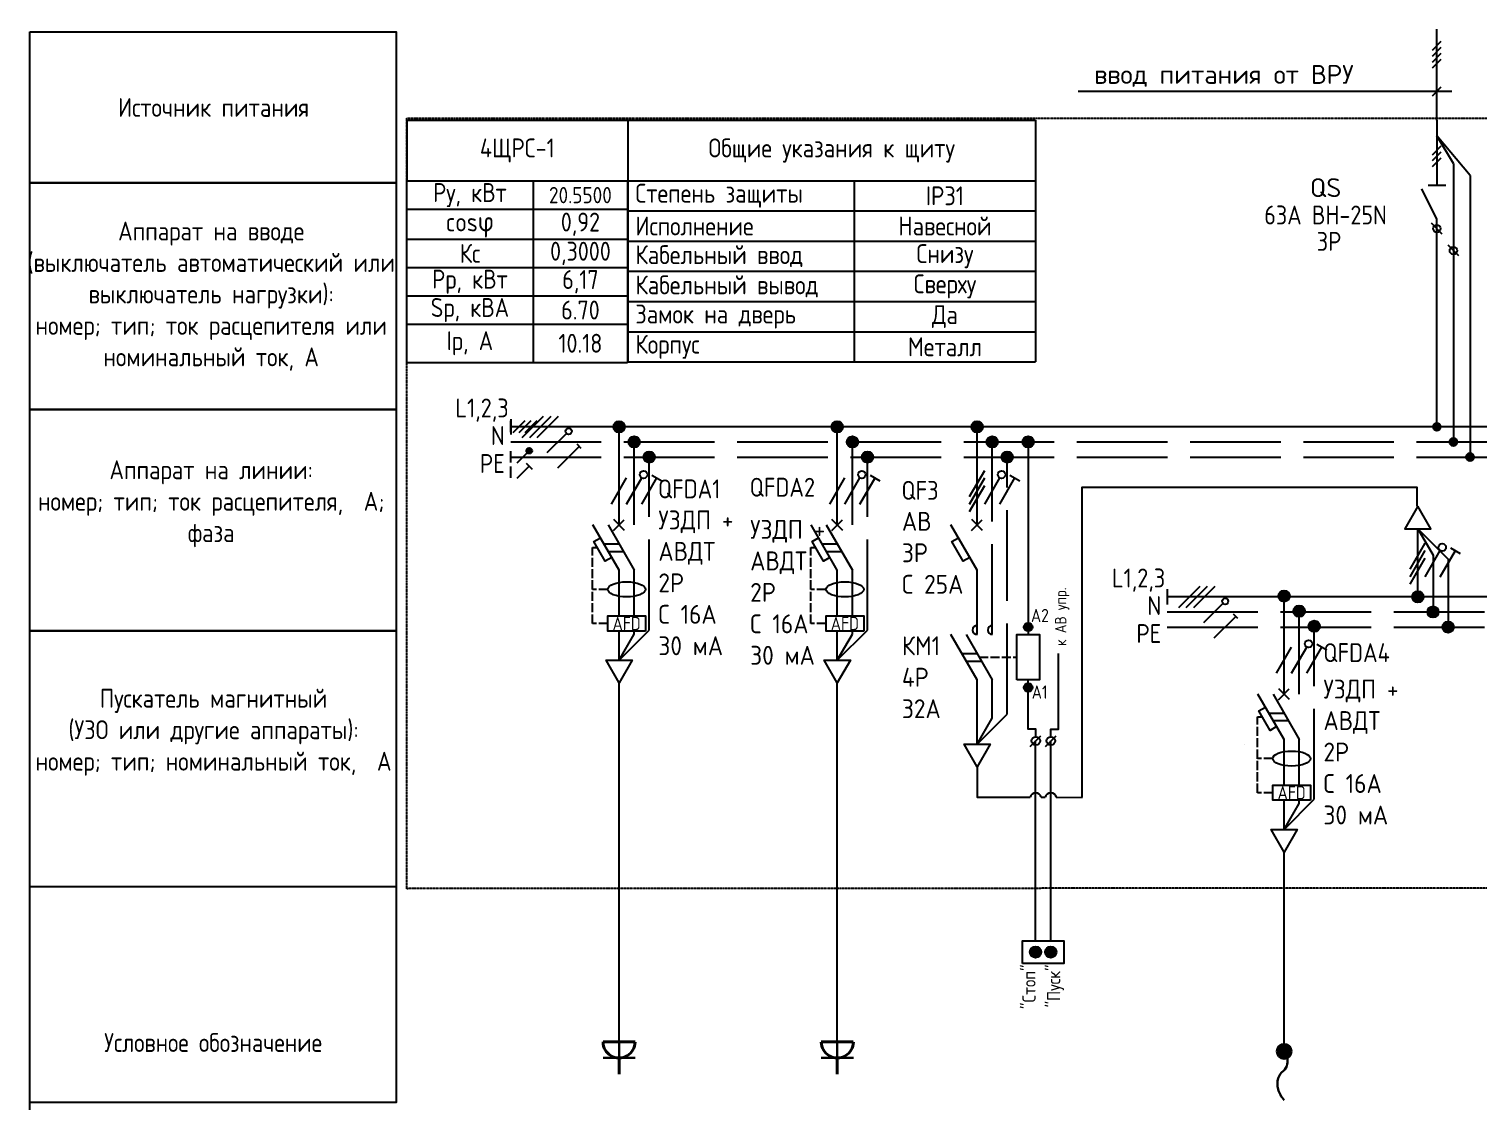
# Model space of a CAD drawing. Header units: millimetres. Extents: x -32 to 417638015, y -35 to 175284279.
# Drawn here: x 417492661 to 417511869, y 175224256 to 175238468 of the extents above; entities that cross this region are included whole.
import ezdxf
from ezdxf.enums import TextEntityAlignment as Align

# ---------------------------------------------------------------- set-up
doc = ezdxf.new("R2010")
doc.units = ezdxf.units.MM
doc.linetypes.add('ACAD_ISO02W100', pattern=[15, 12, -3])
doc.linetypes.add('DASHED2', pattern=[0.375, 0.25, -0.125])
for name, color, linetype in [('4_Однолинейная схема', 7, 'Continuous'), ('A-HATCH-WALL', 7, 'Continuous'), ('пояснения', 7, 'Continuous')]:
    doc.layers.add(name, color=color, linetype=linetype)
for name, color, linetype, lineweight in [('A-ANNO-NOTE', 7, 'Continuous', 5), ('ЭОМ_Кабельный вывод', 1, 'Continuous', 35), ('ЭОМ_Розетки быт', 5, 'Continuous', 30)]:
    doc.layers.add(name, color=color, linetype=linetype, lineweight=lineweight)
doc.styles.add('Arial Narrow', font='GOST_Common.ttf', dxfattribs={"width": 0.9, "height": 2.5})
doc.styles.add('DS23_Isopeur', font='isocpeur.ttf')
doc.styles.add('GOST Common', font='GOST_Common.ttf', dxfattribs={"width": 0.9, "height": 350})
doc.styles.add('GOST Common ISO', font='GOST_Common.ttf', dxfattribs={"width": 0.9, "height": 2.5})
doc.styles.add('ISOCPEUR', font='isocpeur.ttf', dxfattribs={"width": 0.85, "height": 275})

# ---------------------------------------------------------------- blocks, each defined once
blk = doc.blocks.new('TSL_Пояснение для щита - TSL_Пояснение для щита-779833-ЩТ-1_1 _Р_ _')
blk.add_line((-75.05, 36.82), (-26.45, 36.82))
blk.add_line((-75.05, 36.82), (-26.45, 36.82))
blk.add_lwpolyline([(-75.05, 150), (-26.5, 150), (-26.5, 8.18), (-75.05, 8.18)], close=True)
at = {"layer": 'A-ANNO-NOTE', "lineweight": 30}
for p, q in [((-75, 130), (-26.41, 130)), ((-75, 100), (-26.41, 100)), ((-75, 70.67), (-26.41, 70.67))]:
    blk.add_line(p, q, dxfattribs=at)
at = {"insert": (-50.75, 16.14), "char_height": 2.5, "width": 48.595, "attachment_point": 5, "style": 'ISOCPEUR'}
blk.add_mtext('Условное обозначение', dxfattribs=at)
at = {"layer": 'A-ANNO-NOTE', "char_height": 2.5, "style": 'Arial Narrow'}
for s, insert, width, attachment_point in [('\\pxqc;Источник питания', (-50.7, 140), 48.5948, 5), ('\\fArial Narrow|b0|i0|c204|p34|; ', (-42.14, 141.21), 0.962, 1), ('\\pxqc;Аппарат на вводе \\P(выключатель автоматический или выключатель нагрузки): \\Pномер; тип; ток расцепителя или номинальный ток, А', (-51.01, 115), 49.2171, 5), ('\\fArial Narrow|b0|i0|c204|p34|; ', (-43.26, 124.54), 0.962, 1), ('\\fArial Narrow|b0|i0|c204|p34|; ', (-39.29, 124.54), 0.962, 1), ('\\fArial Narrow|b0|i0|c204|p34|; ', (-47.03, 120.38), 0.962, 1), ('\\fArial Narrow|b0|i0|c204|p34|; ', (-24.74, 120.38), 0.962, 1), ('\\fArial Narrow|b0|i0|c204|p34|; ', (-19.11, 120.38), 0.962, 1), ('\\fArial Narrow|b0|i0|c204|p34|; ', (-40.55, 116.21), 0.962, 1), ('\\fArial Narrow|b0|i0|c204|p34|; ', (-53.84, 112.04), 0.962, 1), ('\\fArial Narrow|b0|i0|c204|p34|; ', (-35.85, 112.04), 0.962, 1), ('\\fArial Narrow|b0|i0|c204|p34|; ', (-30.23, 112.04), 0.962, 1), ('\\fArial Narrow|b0|i0|c204|p34|; ', (-11.04, 112.04), 0.962, 1), ('\\pxqc;Аппарат на линии: \\P\\pq*;номер; тип; ток расцепителя,  А; фаза', (-51.01, 87.5), 49.2171, 5), ('\\fArial Narrow|b0|i0|c204|p34|; ', (-43.7, 92.88), 0.962, 1), ('\\fArial Narrow|b0|i0|c204|p34|; ', (-39.73, 92.88), 0.962, 1), ('\\fArial Narrow|b0|i0|c204|p34|; ', (-58.58, 88.71), 0.962, 1), ('\\fArial Narrow|b0|i0|c204|p34|; ', (-37.62, 88.71), 0.962, 1), ('\\fArial Narrow|b0|i0|c204|p34|; ', (-10.36, 88.71), 0.481, 1), ('\\fArial Narrow|b0|i0|c204|p34|; ', (-43.17, 72.88), 0.962, 1), ('\\fArial Narrow|b0|i0|c204|p34|; ', (-54.55, 68.71), 0.962, 1), ('\\fArial Narrow|b0|i0|c204|p34|; ', (-48.93, 68.71), 0.962, 1), ('\\fArial Narrow|b0|i0|c204|p34|; ', (-39.2, 68.71), 0.962, 1), ('\\fArial Narrow|b0|i0|c204|p34|; ', (-29.55, 64.54), 0.962, 1), ('Пускатель магнитный\\P(УЗО или другие аппараты):\\Pномер; тип; номинальный ток,  А', (-50.7, 57.23), 48.5948, 5), ('\\fArial Narrow|b0|i0|c204|p34|; ', (-40.12, 10.8), 0.962, 1)]:
    blk.add_mtext(s, dxfattribs=dict(at, insert=insert, width=width, attachment_point=attachment_point))
at = {"layer": 'A-ANNO-NOTE', "char_height": 2.5, "width": 0.962, "attachment_point": 1, "rotation": 90, "style": 'Arial Narrow'}
for insert in [(-31.63, 55.01), (-27.46, 42.11), (-59.96, 39.75), (-31.63, 29.87)]:
    blk.add_mtext('\\fArial Narrow|b0|i0|c204|p34|; ', dxfattribs=dict(at, insert=insert))
blk = doc.blocks.new('TSL_SHM_УГО_Точка - TSL_SHM_УГО_Точка-779818-ЩТ-1_1 _Р_ _')
at = {"layer": 'A-ANNO-NOTE', "lineweight": 30}
h = blk.add_hatch(color=256, dxfattribs=at)
edge = h.paths.add_edge_path()
edge.add_arc((0, 0), 0.5, 0, 360)
blk.add_circle((0, 0), 0.5, dxfattribs=at)
blk = doc.blocks.new('Конт разъемн')
at = {"color": 0}
blk.add_line((71, 71), (-71, -71), dxfattribs=at)
blk.add_circle((0, 0), 50, dxfattribs=at)
blk = doc.blocks.new('*U847')
at = {"layer": '4_Однолинейная схема'}
for p, q in [((0, 1), (0, -1)), ((454.92, 0), (0, 0))]:
    blk.add_line(p, q, dxfattribs=at)
at = {"layer": '4_Однолинейная схема', "color": 1}
for p, q in [((1.51, -1.41), (4.34, 1.41)), ((2.51, -1.41), (5.34, 1.41)), ((3.51, -1.41), (6.34, 1.41)), ((4.84, -3.41), (7.38, -0.87)), ((6.23, -5.41), (9.06, -2.59))]:
    blk.add_line(p, q, dxfattribs=at)
at = {"layer": '4_Однолинейная схема', "linetype": 'ACAD_ISO02W100'}
for p, q in [((0, -2), (454.92, -2)), ((0, -4), (454.92, -4))]:
    blk.add_line(p, q, dxfattribs=at)
at = {"layer": '4_Однолинейная схема', "color": 1}
blk.add_lwpolyline([(9.34, -2.86), (8.78, -2.31)], dxfattribs=at)
blk.add_circle((7.67, -0.59), 0.404, dxfattribs=at)
at = {"layer": '4_Однолинейная схема', "style": 'GOST Common ISO', "width": 0.9}
for s, p in [('L1,2,3', (-7.33, 1.25)), ('N', (-2.64, -2.41)), ('PE', (-4.09, -6.11))]:
    blk.add_text(s, height=2.5, dxfattribs=at).set_placement(p)
blk = doc.blocks.new('*T1180')
at = {"layer": 'пояснения', "color": 0, "linetype": 'ByBlock', "lineweight": -2, "transparency": 16777216}
for p, q in [((0, 0), (2928, 0)), ((0, 0), (0, -800)), ((2928, 0), (2928, -800)), ((0, -800), (2928, -800))]:
    blk.add_line(p, q, dxfattribs=at)
at = {"layer": 'пояснения', "color": 0, "transparency": 16777216, "insert": (1464, -400), "char_height": 250, "width": 2906.04, "attachment_point": 5, "style": 'GOST Common ISO'}
blk.add_mtext('{\\C256;4ЩРС-1}', dxfattribs=at)
blk = doc.blocks.new('*T1181')
at = {"layer": 'пояснения', "color": 0, "linetype": 'ByBlock', "lineweight": -2, "transparency": 16777216}
for p, q in [((0, 0), (5400, 0)), ((0, 0), (0, -3200)), ((5400, 0), (5400, -3200)), ((0, -800), (5400, -800)), ((3000, -800), (3000, -3200)), ((0, -1200), (5400, -1200)), ((0, -1600), (5400, -1600)), ((0, -2000), (5400, -2000)), ((0, -2400), (5400, -2400)), ((0, -2800), (5400, -2800)), ((0, -3200), (5400, -3200))]:
    blk.add_line(p, q, dxfattribs=at)
at = {"layer": 'пояснения', "color": 0, "transparency": 16777216, "char_height": 250, "style": 'GOST Common ISO'}
for s, insert, width, attachment_point in [('Общие указания к щиту', (2700, -400), 5327.35, 5), ('Степень защиты', (100, -1000), 2800, 4), ('IP31', (4200, -1000), 2327.35, 5), ('Исполнение', (100, -1400), 2800, 4), ('Навесной', (4200, -1400), 2327.35, 5), ('Кабельный ввод', (100, -1800), 2800, 4), ('Снизу', (4200, -1800), 2327.35, 5), ('Кабельный вывод', (100, -2200), 2800, 4), ('Сверху', (4200, -2200), 2327.35, 5), ('Замок на дверь', (100, -2600), 2800, 4), ('Да', (4200, -2600), 2327.35, 5), ('Корпус', (100, -3000), 2800, 4), ('Металл', (4200, -3000), 2327.35, 5)]:
    blk.add_mtext(s, dxfattribs=dict(at, insert=insert, width=width, attachment_point=attachment_point))
blk = doc.blocks.new('*U848')
at = {"lineweight": -2}
h = blk.add_hatch(color=256, dxfattribs=at)
h.dxf.hatch_style = 1
edge = h.paths.add_edge_path()
edge.add_arc((0, 0), 0.75, 0, 360)
at = {"layer": 'A-HATCH-WALL', "lineweight": -2}
h = blk.add_hatch(color=256, dxfattribs=at)
h.dxf.hatch_style = 1
edge = h.paths.add_edge_path()
edge.add_arc((2, -2), 0.75, 0, 360)
h = blk.add_hatch(color=256, dxfattribs=at)
h.dxf.hatch_style = 1
edge = h.paths.add_edge_path()
edge.add_arc((4, -4), 0.75, 0, 360)
at = {"lineweight": -2}
for points in [[(0, -13), (0, 0)], [(0, -25.05), (0, -19), (-3.46, -13)], [(-1.46, -13), (2, -19)], [(-0.73, -13.73), (0.69, -12.31)], [(0.71, -13.71), (-0.71, -12.29)], [(-0.98, -17.3), (-1.85, -17.8), (-3.35, -15.2), (-2.48, -14.7)], [(-2.02, -15.5), (-0.02, -15.5)], [(-1.44, -16.5), (0.56, -16.5)], [(0, -30.92), (0, -27.05)]]:
    blk.add_lwpolyline(points, dxfattribs=at)
at = {"linetype": 'ACAD_ISO02W100', "lineweight": -2}
for points in [[(2, -13), (2, -2)], [(4, -26.92), (4, -4)], [(2, -25.05), (2, -19)], [(0, -30.92), (4, -26.92)], [(0, -30.92), (2, -27.46), (2, -26.97)]]:
    blk.add_lwpolyline(points, dxfattribs=at)
at = {"color": 1, "lineweight": -2}
for points in [[(-1, -10.23), (1, -6.77)], [(1, -10.23), (3, -6.77)], [(3, -10.23), (5, -6.77)], [(4.35, -6.39), (5.65, -7.14)]]:
    blk.add_lwpolyline(points, dxfattribs=at)
at = {"color": 1, "linetype": 'ACAD_ISO02W100', "lineweight": -2, "ltscale": 0.1}
for points in [[(-3.5, -21.53), (-3.5, -21.53), (-3.5, -16), (-2.89, -16)], [(-1.5, -21.53), (-3.5, -21.53)], [(-1.5, -26.05), (-3.5, -26.05), (-3.5, -21.53)]]:
    blk.add_lwpolyline(points, dxfattribs=at)
at = {"lineweight": -2}
blk.add_lwpolyline([(0, -33.92), (-1.73, -30.92), (1.73, -30.92)], close=True, dxfattribs=at)
for centre in [(0, 0), (2, -2), (4, -4)]:
    blk.add_circle(centre, 0.75, dxfattribs=at)
at = {"color": 1, "lineweight": -2}
blk.add_circle((3.25, -6.33), 0.5, dxfattribs=at)
at = {"lineweight": -2}
blk.add_ellipse((1, -21.53), major_axis=(2.5, 0), ratio=0.4, dxfattribs=at)
at = {"style": 'GOST Common ISO', "width": 0.9}
blk.add_attdef('ФАЗА', text='', height=2.5, dxfattribs=at).set_placement((0, 2), align=Align.CENTER)
at = {"lineweight": -2}
blk.add_wipeout([(-1.49, -25.05), (3.5, -25.05), (3.5, -27.05), (-1.49, -27.05)], dxfattribs=at)
blk.add_lwpolyline([(3.5, -27.05), (-1.49, -27.05), (-1.49, -25.05), (3.5, -25.05)], close=True, dxfattribs=at)
at = {"lineweight": -2, "insert": (1, -26.05), "char_height": 1.75, "attachment_point": 5, "style": 'GOST Common ISO'}
blk.add_mtext_dynamic_manual_height_columns('AFD', width=4.9912, gutter_width=12.5, heights=[0], dxfattribs=at)
blk = doc.blocks.new('*U837')
at = {"lineweight": -2}
h = blk.add_hatch(color=256, dxfattribs=at)
h.dxf.hatch_style = 1
edge = h.paths.add_edge_path()
edge.add_arc((0, 0), 0.75, 0, 360)
at = {"layer": 'A-HATCH-WALL', "lineweight": -2}
h = blk.add_hatch(color=256, dxfattribs=at)
h.dxf.hatch_style = 1
edge = h.paths.add_edge_path()
edge.add_arc((2, -2), 0.75, 0, 360)
h = blk.add_hatch(color=256, dxfattribs=at)
h.dxf.hatch_style = 1
edge = h.paths.add_edge_path()
edge.add_arc((4, -4), 0.75, 0, 360)
at = {"lineweight": -2}
for points in [[(0, -13), (0, 0)], [(0, -25.05), (0, -19), (-3.46, -13)], [(-1.46, -13), (2, -19)], [(-0.73, -13.73), (0.69, -12.31)], [(0.71, -13.71), (-0.71, -12.29)], [(-0.98, -17.3), (-1.85, -17.8), (-3.35, -15.2), (-2.48, -14.7)], [(-2.02, -15.5), (-0.02, -15.5)], [(-1.44, -16.5), (0.56, -16.5)], [(0, -30.92), (0, -27.05)]]:
    blk.add_lwpolyline(points, dxfattribs=at)
at = {"linetype": 'ACAD_ISO02W100', "lineweight": -2}
for points in [[(2, -13), (2, -2)], [(4, -26.92), (4, -4)], [(2, -25.05), (2, -19)], [(0, -30.92), (4, -26.92)], [(0, -30.92), (2, -27.46), (2, -26.97)]]:
    blk.add_lwpolyline(points, dxfattribs=at)
at = {"color": 1, "lineweight": -2}
for points in [[(-1, -10.23), (1, -6.77)], [(1, -10.23), (3, -6.77)], [(3, -10.23), (5, -6.77)], [(4.35, -6.39), (5.65, -7.14)]]:
    blk.add_lwpolyline(points, dxfattribs=at)
at = {"color": 1, "linetype": 'ACAD_ISO02W100', "lineweight": -2, "ltscale": 0.1}
for points in [[(-3.5, -21.53), (-3.5, -21.53), (-3.5, -16), (-2.89, -16)], [(-1.5, -21.53), (-3.5, -21.53)], [(-1.5, -26.05), (-3.5, -26.05), (-3.5, -21.53)]]:
    blk.add_lwpolyline(points, dxfattribs=at)
at = {"lineweight": -2}
blk.add_lwpolyline([(0, -33.92), (-1.73, -30.92), (1.73, -30.92)], close=True, dxfattribs=at)
for centre in [(0, 0), (2, -2), (4, -4)]:
    blk.add_circle(centre, 0.75, dxfattribs=at)
at = {"color": 1, "lineweight": -2}
blk.add_circle((3.25, -6.33), 0.5, dxfattribs=at)
at = {"lineweight": -2}
blk.add_ellipse((1, -21.53), major_axis=(2.5, 0), ratio=0.4, dxfattribs=at)
at = {"style": 'GOST Common ISO', "width": 0.9}
blk.add_attdef('ФАЗА', text='', height=2.5, dxfattribs=at).set_placement((0, 2), align=Align.CENTER)
at = {"lineweight": -2}
blk.add_wipeout([(-1.49, -25.05), (3.5, -25.05), (3.5, -27.05), (-1.49, -27.05)], dxfattribs=at)
blk.add_lwpolyline([(3.5, -27.05), (-1.49, -27.05), (-1.49, -25.05), (3.5, -25.05)], close=True, dxfattribs=at)
at = {"lineweight": -2, "insert": (1, -26.05), "char_height": 1.75, "attachment_point": 5, "style": 'GOST Common ISO'}
blk.add_mtext_dynamic_manual_height_columns('AFD', width=4.9912, gutter_width=12.5, heights=[0], dxfattribs=at)
blk = doc.blocks.new('*U839')
at = {"lineweight": -2}
h = blk.add_hatch(color=256, dxfattribs=at)
h.dxf.hatch_style = 1
edge = h.paths.add_edge_path()
edge.add_arc((0, 0), 0.75, 0, 360)
h = blk.add_hatch(color=256, dxfattribs=at)
h.dxf.hatch_style = 1
edge = h.paths.add_edge_path()
edge.add_arc((6.76, -2), 0.75, 0, 360)
at = {"layer": 'A-HATCH-WALL', "lineweight": -2}
h = blk.add_hatch(color=256, dxfattribs=at)
h.dxf.hatch_style = 1
edge = h.paths.add_edge_path()
edge.add_arc((2, -2), 0.75, 0, 360)
h = blk.add_hatch(color=256, dxfattribs=at)
h.dxf.hatch_style = 1
edge = h.paths.add_edge_path()
edge.add_arc((4, -4), 0.75, 0, 360)
at = {"layer": 'A-HATCH-WALL'}
h = blk.add_hatch(color=0, dxfattribs=at)
h.dxf.hatch_style = 1
edge = h.paths.add_edge_path()
edge.add_arc((6.77, -26.52), 0.562, 0, 360)
h = blk.add_hatch(color=0, dxfattribs=at)
h.dxf.hatch_style = 1
edge = h.paths.add_edge_path()
edge.add_arc((6.77, -34.52), 0.562, 0, 360)
at = {"lineweight": -2}
for points in [[(0, -13), (0, 0)], [(0, -27.52), (0, -19), (-3.46, -13)], [(-0.73, -13.73), (0.69, -12.31)], [(0.71, -13.71), (-0.71, -12.29)], [(-0.98, -17.3), (-1.85, -17.8), (-3.35, -15.2), (-2.48, -14.7)], [(0, -42.04), (0, -33.52), (-3.46, -27.52)], [(-1.46, -27.52), (2, -33.52)], [(-2.02, -30.02), (-0.02, -30.02)], [(-1.44, -31.02), (0.56, -31.02)], [(7.04, -42.32), (8.46, -40.91)], [(9.04, -42.32), (10.46, -40.91)], [(35.42, -42.1), (35.42, -42.1)]]:
    blk.add_lwpolyline(points, dxfattribs=at)
at = {"linetype": 'ACAD_ISO02W100', "lineweight": -2}
for points in [[(2, -27.52), (2, -2)], [(0, -42.04), (4, -38.04), (4, -4)], [(0, -42.04), (2, -38.57), (2, -33.52)]]:
    blk.add_lwpolyline(points, dxfattribs=at)
for points in [[(6.76, -2), (6.77, -27.52)], [(9.77, -41.04), (9.77, -40.04), (10.77, -40.04), (10.77, -30.04)], [(7.77, -41.04), (7.77, -40.04), (6.77, -40.04), (6.77, -33.52)]]:
    blk.add_lwpolyline(points)
at = {"color": 1, "lineweight": -2}
for points in [[(-1, -9.23), (1, -5.77)], [(-1, -10.23), (1, -6.77)], [(1, -10.23), (3, -6.77)], [(3, -10.23), (5, -6.77)], [(4.35, -6.39), (5.65, -7.14)], [(-1, -11.23), (1, -7.77)]]:
    blk.add_lwpolyline(points, dxfattribs=at)
at = {"lineweight": -2}
for points in [[(5.27, -33.52), (5.27, -27.52), (8.27, -27.52), (8.27, -33.52)], [(0, -45.04), (-1.73, -42.04), (1.73, -42.04)]]:
    blk.add_lwpolyline(points, close=True, dxfattribs=at)
at = {"color": 1, "linetype": 'ACAD_ISO02W100', "lineweight": -2, "ltscale": 0.1}
blk.add_lwpolyline([(0.27, -30.52), (5.27, -30.52)], dxfattribs=at)
at = {"lineweight": -2}
for centre, radius in [((0, 0), 0.75), ((2, -2), 0.75), ((6.76, -2), 0.75), ((4, -4), 0.75), ((6.77, -26.52), 0.562), ((6.77, -34.52), 0.562), ((7.77, -41.6), 0.562), ((9.77, -41.6), 0.562)]:
    blk.add_circle(centre, radius, dxfattribs=at)
at = {"color": 1, "lineweight": -2}
blk.add_circle((3.25, -6.33), 0.5, dxfattribs=at)
for centre in [(0, -26.92), (2, -26.92)]:
    blk.add_arc(centre, 0.6, 90, 270)
at = {"insert": (11.27, -29.04), "char_height": 1.5, "width": 25.75, "attachment_point": 4, "rotation": 90, "style": 'GOST Common ISO'}
blk.add_mtext('к АВ упр.', dxfattribs=at)
at = {"char_height": 1.75, "width": 5.4908, "attachment_point": 5, "style": 'GOST Common ISO'}
for s, insert in [('А2', (8.32, -24.99)), ('А1', (8.29, -35.13))]:
    blk.add_mtext(s, dxfattribs=dict(at, insert=insert))
at = {"style": 'GOST Common ISO'}
blk.add_attdef('КЛЕММА_1', text='', height=1.75, dxfattribs=at).set_placement((7.21, -42.16), align=Align.TOP_RIGHT)
blk.add_attdef('КЛЕММА_2', text='', height=1.75, dxfattribs=at).set_placement((10.33, -42.16), align=Align.TOP_LEFT)
blk.add_attdef('УПРАВЛЕНИЕ', text='', height=1.75, rotation=90, dxfattribs=at).set_placement((8.76, -43.61), align=Align.MIDDLE_RIGHT)
blk = doc.blocks.new('*U835')
at = {"lineweight": -2}
h = blk.add_hatch(color=256, dxfattribs=at)
h.dxf.hatch_style = 1
edge = h.paths.add_edge_path()
edge.add_arc((0, 24.52), 0.75, 0, 360)
h = blk.add_hatch(color=256, dxfattribs=at)
h.dxf.hatch_style = 1
edge = h.paths.add_edge_path()
edge.add_arc((2, 22.52), 0.75, 0, 360)
h = blk.add_hatch(color=256, dxfattribs=at)
h.dxf.hatch_style = 1
edge = h.paths.add_edge_path()
edge.add_arc((4, 20.52), 0.75, 0, 360)
blk.add_lwpolyline([(0, 36.52), (-1.73, 33.52), (1.73, 33.52)], close=True, dxfattribs=at)
blk.add_lwpolyline([(0, 24.52), (0, 33.52)], dxfattribs=at)
at = {"linetype": 'ACAD_ISO02W100', "lineweight": -2}
for points in [[(0, 33.52), (2, 30.05), (2, 22.52)], [(0, 33.52), (4, 29.52), (4, 20.52)]]:
    blk.add_lwpolyline(points, dxfattribs=at)
at = {"color": 1, "lineweight": -2}
for points in [[(-1.03, 28.18), (0.97, 31.65)], [(4.32, 31.02), (5.62, 30.27)], [(-1.03, 27.18), (0.97, 30.65)], [(-1.03, 26.18), (0.97, 29.65)], [(0.97, 27.18), (2.97, 30.65)], [(2.97, 27.18), (4.97, 30.65)]]:
    blk.add_lwpolyline(points, dxfattribs=at)
blk.add_circle((3.22, 31.08), 0.5, dxfattribs=at)
at = {"lineweight": -2}
for centre in [(0, 24.52), (2, 22.52), (4, 20.52)]:
    blk.add_circle(centre, 0.75, dxfattribs=at)
blk = doc.blocks.new('*U840')
at = {"layer": '4_Однолинейная схема'}
for p, q in [((0, 1), (0, -1)), ((125.47, 0), (0, 0)), ((125.47, 1), (125.47, -1))]:
    blk.add_line(p, q, dxfattribs=at)
at = {"layer": '4_Однолинейная схема', "color": 1}
for p, q in [((1.51, -1.41), (4.34, 1.41)), ((2.51, -1.41), (5.34, 1.41)), ((3.51, -1.41), (6.34, 1.41)), ((4.84, -3.41), (7.38, -0.87)), ((6.23, -5.41), (9.06, -2.59))]:
    blk.add_line(p, q, dxfattribs=at)
at = {"layer": '4_Однолинейная схема', "linetype": 'ACAD_ISO02W100'}
for p, q in [((0, -2), (125.47, -2)), ((0, -4), (125.47, -4))]:
    blk.add_line(p, q, dxfattribs=at)
at = {"layer": '4_Однолинейная схема', "color": 1}
blk.add_lwpolyline([(9.34, -2.86), (8.78, -2.31)], dxfattribs=at)
blk.add_circle((7.67, -0.59), 0.404, dxfattribs=at)
at = {"layer": '4_Однолинейная схема', "style": 'GOST Common ISO', "width": 0.9}
for s, p in [('L1,2,3', (-7.33, 1.25)), ('N', (-2.64, -2.41)), ('PE', (-4.09, -6.11))]:
    blk.add_text(s, height=2.5, dxfattribs=at).set_placement(p)
blk = doc.blocks.new('*U841')
at = {"lineweight": -2}
h = blk.add_hatch(color=256, dxfattribs=at)
h.dxf.hatch_style = 1
edge = h.paths.add_edge_path()
edge.add_arc((0, 0), 0.75, 0, 360)
at = {"layer": 'A-HATCH-WALL', "lineweight": -2}
h = blk.add_hatch(color=256, dxfattribs=at)
h.dxf.hatch_style = 1
edge = h.paths.add_edge_path()
edge.add_arc((2, -2), 0.75, 0, 360)
h = blk.add_hatch(color=256, dxfattribs=at)
h.dxf.hatch_style = 1
edge = h.paths.add_edge_path()
edge.add_arc((4, -4), 0.75, 0, 360)
at = {"lineweight": -2}
for points in [[(0, -13), (0, 0)], [(0, -25.05), (0, -19), (-3.46, -13)], [(-1.46, -13), (2, -19)], [(-0.73, -13.73), (0.69, -12.31)], [(0.71, -13.71), (-0.71, -12.29)], [(-0.98, -17.3), (-1.85, -17.8), (-3.35, -15.2), (-2.48, -14.7)], [(-2.02, -15.5), (-0.02, -15.5)], [(-1.44, -16.5), (0.56, -16.5)], [(0, -30.92), (0, -27.05)]]:
    blk.add_lwpolyline(points, dxfattribs=at)
at = {"linetype": 'ACAD_ISO02W100', "lineweight": -2}
for points in [[(2, -13), (2, -2)], [(4, -26.92), (4, -4)], [(2, -25.05), (2, -19)], [(0, -30.92), (4, -26.92)], [(0, -30.92), (2, -27.46), (2, -26.97)]]:
    blk.add_lwpolyline(points, dxfattribs=at)
at = {"color": 1, "lineweight": -2}
for points in [[(-1, -10.23), (1, -6.77)], [(1, -10.23), (3, -6.77)], [(3, -10.23), (5, -6.77)], [(4.35, -6.39), (5.65, -7.14)]]:
    blk.add_lwpolyline(points, dxfattribs=at)
at = {"color": 1, "linetype": 'ACAD_ISO02W100', "lineweight": -2, "ltscale": 0.1}
for points in [[(-3.5, -21.53), (-3.5, -21.53), (-3.5, -16), (-2.89, -16)], [(-1.5, -21.53), (-3.5, -21.53)], [(-1.5, -26.05), (-3.5, -26.05), (-3.5, -21.53)]]:
    blk.add_lwpolyline(points, dxfattribs=at)
at = {"lineweight": -2}
blk.add_lwpolyline([(0, -33.92), (-1.73, -30.92), (1.73, -30.92)], close=True, dxfattribs=at)
for centre in [(0, 0), (2, -2), (4, -4)]:
    blk.add_circle(centre, 0.75, dxfattribs=at)
at = {"color": 1, "lineweight": -2}
blk.add_circle((3.25, -6.33), 0.5, dxfattribs=at)
at = {"lineweight": -2}
blk.add_ellipse((1, -21.53), major_axis=(2.5, 0), ratio=0.4, dxfattribs=at)
at = {"style": 'GOST Common ISO', "width": 0.9}
blk.add_attdef('ФАЗА', text='', height=2.5, dxfattribs=at).set_placement((0, 2), align=Align.CENTER)
at = {"lineweight": -2}
blk.add_wipeout([(-1.49, -25.05), (3.5, -25.05), (3.5, -27.05), (-1.49, -27.05)], dxfattribs=at)
blk.add_lwpolyline([(3.5, -27.05), (-1.49, -27.05), (-1.49, -25.05), (3.5, -25.05)], close=True, dxfattribs=at)
at = {"lineweight": -2, "insert": (1, -26.05), "char_height": 1.75, "attachment_point": 5, "style": 'GOST Common ISO'}
blk.add_mtext_dynamic_manual_height_columns('AFD', width=4.9912, gutter_width=12.5, heights=[0], dxfattribs=at)
blk = doc.blocks.new('*U75')
at = {"lineweight": -2}
h = blk.add_hatch(color=0, dxfattribs=at)
h.dxf.hatch_style = 1
edge = h.paths.add_edge_path()
edge.add_arc((0, 0), 65, 0, 360)
at = {"color": 0, "lineweight": -2}
blk.add_lwpolyline([(0, 0, -0.089362), (26, -58, -0.105459), (28, -113, -0.18734), (-7, -172, 0.159257), (-52, -238, 0.13816), (-53, -334, 0.121425), (0, -430)], format="xyb", dxfattribs=at)
blk.add_circle((0, 0), 65, dxfattribs=at)
at = {"color": 7, "style": 'GOST Common', "width": 0.9}
blk.add_attdef('ОБОРУДОВАНИЕ', (-96, -331), '', height=250, dxfattribs=at)
blk = doc.blocks.new('*U807')
at = {"linetype": 'ByBlock', "lineweight": -2}
blk.add_lwpolyline([(0, -1.02), (0, 25.38)], dxfattribs=at)
at = {"layer": 'ЭОМ_Кабельный вывод', "lineweight": 30, "xscale": 0.015, "yscale": 0.015, "zscale": 0.015}
blk.add_blockref('*U75', (0, -1.02), dxfattribs=at)
at = {"style": 'GOST Common ISO'}
for tag, p in [('1_СТРОКА', (4.43, -0.04)), ('2_СТРОКА', (9.18, -0.04)), ('3_СТРОКА', (13.93, -0.04)), ('4_СТРОКА', (18.38, -0.25)), ('ТРАССА', (-0.32, -0.04))]:
    blk.add_attdef(tag, p, '', height=2.5, rotation=90, dxfattribs=at)
blk = doc.blocks.new('*T1179')
at = {"layer": 'пояснения', "color": 0, "linetype": 'ByBlock', "lineweight": -2, "transparency": 16777216}
for p, q in [((0, 0), (2928, 0)), ((0, 0), (0, -2403)), ((1680, 0), (1680, -2403)), ((2928, 0), (2928, -2403)), ((0, -375), (2928, -375)), ((0, -772), (2928, -772)), ((0, -1147), (2928, -1147)), ((0, -1522), (2928, -1522)), ((0, -1897), (2928, -1897)), ((0, -2403), (2928, -2403))]:
    blk.add_line(p, q, dxfattribs=at)
at = {"layer": 'пояснения', "color": 0, "transparency": 16777216, "attachment_point": 5}
for s, insert, char_height, width, style in [('Ру, кВт', (840, -188), 250, 1607.71, 'ISOCPEUR'), ('20.5500', (2304, -188), 216, 1175.93, 'GOST Common ISO'), ('cos{\\H1.0833x;\\C256;φ}', (840, -574), 250, 1607.71, 'ISOCPEUR'), ('0,92', (2304, -574), 250, 1175.93, 'ISOCPEUR'), ('Кс', (840, -960), 250, 1607.71, 'ISOCPEUR'), ('0,3000', (2304, -960), 250, 1175.93, 'ISOCPEUR'), ('Рр, кВт', (840, -1335), 250, 1607.71, 'ISOCPEUR'), ('6,17', (2304, -1335), 250, 1175.93, 'ISOCPEUR'), ('Sр, кВА', (840, -1710), 250, 1607.71, 'ISOCPEUR'), ('6.70', (2304, -1710), 250, 1175.93, 'ISOCPEUR'), ('Iр, А', (840, -2150), 250, 1607.71, 'ISOCPEUR'), ('10.18', (2304, -2150), 250, 1175.93, 'ISOCPEUR')]:
    blk.add_mtext(s, dxfattribs=dict(at, insert=insert, char_height=char_height, width=width, style=style))
blk = doc.blocks.new('*U74')
at = {"color": 0, "lineweight": 40}
for p, q in [((18, 249), (-18, -249)), ((249, -18), (499, -37))]:
    blk.add_line(p, q, dxfattribs=at)
at = {"color": 0}
for p, q in [((268, 231), (231, -268)), ((0, 0), (249, -18))]:
    blk.add_line(p, q, dxfattribs=at)
at = {"color": 0, "lineweight": 40}
blk.add_arc((0, 0), 250, 265.799, 85.799, dxfattribs=at)
at = {"color": 7, "style": 'GOST Common', "width": 0.9}
for tag, p in [('КОЛВО', (36, 425)), ('ВЫСОТА', (294, -391))]:
    blk.add_attdef(tag, p, '', height=350, dxfattribs=at)
at = {"color": 7, "linetype": 'ByBlock', "style": 'GOST Common', "width": 0.9}
blk.add_attdef('ГРУППА', text='', height=350, dxfattribs=at).set_placement((-568, 0), align=Align.RIGHT)
blk = doc.blocks.new('*U822')
at = {"linetype": 'ByBlock', "lineweight": -2}
blk.add_lwpolyline([(0, -1), (0, 838.3)], dxfattribs=at)
at = {"layer": 'ЭОМ_Розетки быт', "color": 0, "xscale": 0.15, "yscale": 0.15, "zscale": 0.15, "rotation": 274.1958433846598}
blk.add_blockref('*U74', (0, -1), dxfattribs=at)
at = {"style": 'GOST Common ISO'}
for tag, p in [('ТРАССА', (-0.3, 0)), ('1_СТРОКА', (4.4, 0)), ('2_СТРОКА', (9.2, 0)), ('3_СТРОКА', (13.9, 0)), ('4_СТРОКА', (18.4, -0.2))]:
    blk.add_attdef(tag, p, '', height=2.5, rotation=90, dxfattribs=at)
blk = doc.blocks.new('*U823')
at = {"linetype": 'ByBlock', "lineweight": -2}
blk.add_lwpolyline([(0, -1), (0, 838.3)], dxfattribs=at)
at = {"layer": 'ЭОМ_Розетки быт', "color": 0, "xscale": 0.15, "yscale": 0.15, "zscale": 0.15, "rotation": 274.1958433846598}
blk.add_blockref('*U74', (0, -1), dxfattribs=at)
at = {"style": 'GOST Common ISO'}
for tag, p in [('ТРАССА', (-0.3, 0)), ('1_СТРОКА', (4.4, 0)), ('2_СТРОКА', (9.2, 0)), ('3_СТРОКА', (13.9, 0)), ('4_СТРОКА', (18.4, -0.2))]:
    blk.add_attdef(tag, p, '', height=2.5, rotation=90, dxfattribs=at)

msp = doc.modelspace()

# ---------------------------------------------------------------- hatches: boundary and pattern name
h = msp.add_hatch(color=5)
h.dxf.hatch_style = 1
edge = h.paths.add_edge_path()
edge.add_arc((417499288, 175232882), 37.5, 0, 360)
at = {"lineweight": -2}
h = msp.add_hatch(color=1, dxfattribs=at)
h.dxf.hatch_style = 1
h.paths.add_polyline_path([(417505996, 175226168, 1), (417505996, 175226318, 1)])
h = msp.add_hatch(color=82, dxfattribs=at)
h.dxf.hatch_style = 1
h.paths.add_polyline_path([(417506196, 175226168, 1), (417506196, 175226318, 1)])

# ---------------------------------------------------------------- linework, layer by layer
at = {"color": 7}
for p, q in [((417511311, 175237259), (417511311, 175238468)), ((417511253, 175238189), (417511370, 175238307)), ((417511253, 175238110), (417511370, 175238228)), ((417511253, 175238031), (417511370, 175238149)), ((417511253, 175237952), (417511370, 175238070)), ((417506559, 175237644), (417511510, 175237644)), ((417506559, 175237644), (417511510, 175237644)), ((417511253, 175237585), (417511370, 175237703)), ((417511311, 175237259), (417511311, 175236399)), ((417511253, 175236804), (417511370, 175236922)), ((417511751, 175236530), (417511311, 175237055)), ((417511531, 175236687), (417511311, 175237055)), ((417511253, 175236725), (417511370, 175236842)), ((417511253, 175236646), (417511370, 175236763)), ((417511531, 175236687), (417511531, 175232999)), ((417511531, 175236687), (417511531, 175232999)), ((417511751, 175236530), (417511751, 175232799)), ((417511751, 175236530), (417511751, 175232799)), ((417511311, 175235950), (417511111, 175236350)), ((417511194, 175236399), (417511429, 175236399)), ((417511311, 175233199), (417511311, 175235950)), ((417511311, 175233199), (417511311, 175235950)), ((417499043, 175233127), (417499043, 175233277)), ((417499075, 175233123), (417499234, 175233282)), ((417499154, 175233123), (417499313, 175233282)), ((417499233, 175233123), (417499392, 175233282)), ((417499045, 175232727), (417499045, 175232877)), ((417499128, 175232723), (417499288, 175232882))]:
    msp.add_line(p, q, dxfattribs=at)
at = {"color": 7, "ltscale": 0.5}
for p, q in [((417499043, 175232524), (417499043, 175232674)), ((417499127, 175232519), (417499286, 175232678)), ((417499246, 175232718), (417499325, 175232639))]:
    msp.add_line(p, q, dxfattribs=at)
at = {"linetype": 'DASHED2'}
msp.add_lwpolyline([(417497666, 175227082), (417497666, 175237286), (417545166, 175237286), (417545162, 175227107)], close=True, dxfattribs=at)
at = {"lineweight": -2}
for points in [[(417506611, 175228290), (417506611, 175232402), (417511048, 175232402), (417511048, 175232147)], [(417505221, 175228696), (417505221, 175228292), (417505923, 175228292)], [(417506070, 175228292), (417506123, 175228292)], [(417506270, 175228292), (417506611, 175228290)]]:
    msp.add_lwpolyline(points, dxfattribs=at)
for points in [[(417505996, 175226393), (417505996, 175229038)], [(417506196, 175226393), (417506196, 175229038)], [(417492672, 175222699), (417492672, 175224699)]]:
    msp.add_lwpolyline(points)
msp.add_lwpolyline([(417505821, 175226093), (417505821, 175226393), (417506371, 175226393), (417506371, 175226093)], close=True, dxfattribs=at)
at = {"color": 7}
msp.add_circle((417499288, 175232882), 37.5, dxfattribs=at)
at = {"lineweight": 25}
for centre in [(417505996, 175226243), (417506196, 175226243)]:
    msp.add_circle(centre, 75, dxfattribs=at)
at = {"lineweight": -2}
for centre in [(417505997, 175228276), (417506197, 175228276)]:
    msp.add_arc(centre, 75.1, 12.282, 167.718, dxfattribs=at)

# ---------------------------------------------------------------- block references
at = {"xscale": 100, "yscale": 100, "zscale": 100}
for name, p in [('TSL_Пояснение для щита - TSL_Пояснение для щита-779833-ЩТ-1_1 _Р_ _', (417500176, 175223430)), ('*U839', (417505221, 175233199)), ('*U835', (417511060, 175228495))]:
    msp.add_blockref(name, p, dxfattribs=at)
for name, p in [('*T1180', (417497666, 175237259)), ('*T1181', (417500594, 175237259)), ('*T1179', (417497662, 175236456))]:
    msp.add_blockref(name, p)
at = {"rotation": 270}
for p in [(417511311, 175235824), (417511311, 175235824), (417511531, 175235533)]:
    msp.add_blockref('Конт разъемн', p, dxfattribs=at)
at = {"layer": '4_Однолинейная схема', "color": 0, "xscale": 100, "yscale": 100, "zscale": 100}
for name, p in [('*U847', (417499043, 175233199)), ('*U840', (417507740, 175230947))]:
    msp.add_blockref(name, p, dxfattribs=at)
at = {"layer": 'A-ANNO-NOTE', "xscale": 100, "yscale": 100, "zscale": 100}
for p in [(417511311, 175233199), (417511531, 175232999), (417511751, 175232799)]:
    msp.add_blockref('TSL_SHM_УГО_Точка - TSL_SHM_УГО_Точка-779818-ЩТ-1_1 _Р_ _', p, dxfattribs=at)

# ---------------------------------------------------------------- texts
at = {"style": 'ISOCPEUR'}
for s, p in [('ввод питания от ВРУ', (417508490, 175237742)), ('QS', (417509837, 175236242))]:
    msp.add_text(s, height=250, dxfattribs=at).set_placement(p, align=Align.CENTER)
at = {"char_height": 250}
for s, insert, width, attachment_point, style in [('\\pxsm0.8;63А ВН-25N ', (417509837, 175236130), 2543.68, 2, 'ISOCPEUR'), ('\\pxsm0.8;63А ВН-25N ', (417509837, 175236130), 2543.68, 2, 'ISOCPEUR'), ('\\pxsm0.8;3Р ', (417509883, 175235780), 2543.68, 2, 'ISOCPEUR'), ('\\pxsm0.8;3Р ', (417509883, 175235780), 2543.68, 2, 'ISOCPEUR'), ('QFDA1', (417500993, 175232502), 849.79, 1, 'GOST Common'), ('QFDA2', (417502208, 175232524), 849.79, 1, 'GOST Common'), ('QF3', (417504218, 175232483), 849.79, 1, 'GOST Common'), ('{\\W0.9;АВ\\P3Р\\PС 25А}', (417504225, 175232072), 1244.38, 1, 'DS23_Isopeur'), ('{\\W0.9;КМ1\\P4Р\\P32А}', (417504225, 175230424), 1244.38, 1, 'DS23_Isopeur'), ('QFDA4', (417509807, 175230333), 849.79, 1, 'GOST Common')]:
    msp.add_mtext(s, dxfattribs=dict(at, insert=insert, width=width, attachment_point=attachment_point, style=style))
at = {"color": 1, "insert": (417505820, 175226078), "char_height": 175, "width": 503.44, "attachment_point": 3, "rotation": 90, "style": 'GOST Common ISO'}
msp.add_mtext('\\pxt2;"Стоп"', dxfattribs=at)
at = {"color": 82, "insert": (417506370, 175226078), "char_height": 175, "width": 503.44, "attachment_point": 9, "rotation": 90, "style": 'GOST Common ISO'}
msp.add_mtext('\\pxt2;"Пуск"', dxfattribs=at)

# ---------------------------------------------------------------- next in the draw order: block references
at = {"xscale": 100, "yscale": 100, "zscale": 100}
for name, p in [('*U848', (417500478, 175233199)), ('*U837', (417503369, 175233199)), ('*U841', (417509287, 175230958))]:
    msp.add_blockref(name, p, dxfattribs=at)

# ---------------------------------------------------------------- next in the draw order: block references
at = {"color": 1}
for name, p, xscale, yscale, zscale in [('*U822', (417500478, 175225058), 5.664893170372438, 5.664893170372438, 5.664893170372438), ('*U823', (417503369, 175225058), 5.664893170372438, 5.664893170372438, 5.664893170372438), ('*U807', (417509288, 175225029), 100, 100, 100)]:
    msp.add_blockref(name, p, dxfattribs=dict(at, xscale=xscale, yscale=yscale, zscale=zscale))

# ---------------------------------------------------------------- next in the draw order: texts
at = {"char_height": 250, "width": 1244.38, "attachment_point": 1, "style": 'DS23_Isopeur'}
for insert in [(417500999, 175232091), (417502215, 175231965), (417509809, 175229850)]:
    msp.add_mtext('{\\W0.9;УЗДП + АВДТ\\P2Р\\PС 16А\\P30 мА}', dxfattribs=dict(at, insert=insert))

doc.saveas('drawing.dxf')
